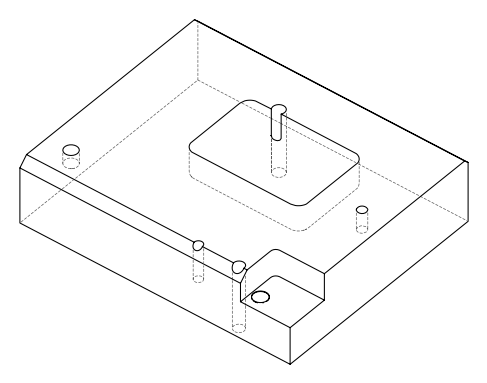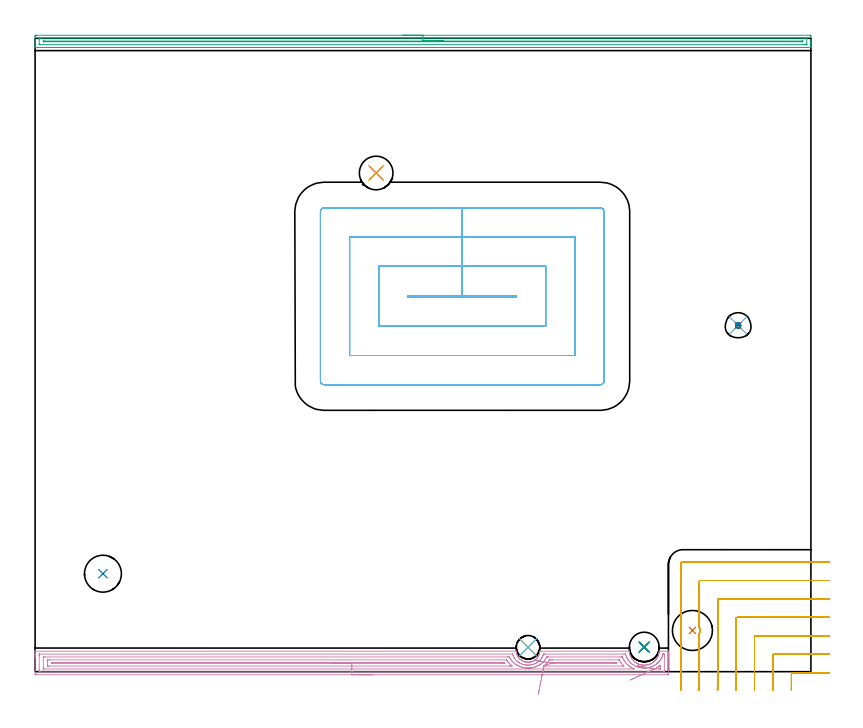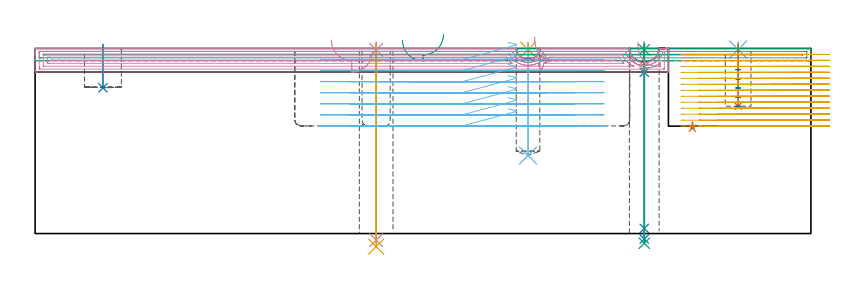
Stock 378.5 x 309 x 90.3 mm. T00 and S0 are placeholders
(PLAN: 18 operations, 12 tool changes, 58.1 min)
(1 INDEXABLE_INSERT_DRILL_BLIND_HOLE_FROM_SOLID | STEP1POCKET | NXT0302_010 | 0.02 min | 11533 mm3)
(2 INDEXABLE_INSERT_DRILL_BLIND_HOLE_FROM_SOLID_1 | STEP1POCKET_2 | NXT0302_007 | 0.09 min | 4825 mm3)
(3 SPOT_DRILL | STEP1HOLE | NXT0321_9005460120000 | 0.03 min | 3 mm3)
(4 SPOT_DRILL_1 | STEP1HOLE_1 | NXT0321_9005460120000 | 0.03 min | 2 mm3)
(5 SPOT_DRILL_2 | STEP1POCKET_1 | NXT0321_9005460120000 | 0.03 min | 1 mm3)
(6 SPOT_DRILL_3 | STEP1POCKET_3 | NXT0321_9005460120000 | 0.03 min | 3 mm3)
(7 DRILL_BLIND_HOLE_INTO_CENTER | STEP1HOLE | NXT0301_030 | 0.05 min | 217 mm3)
(8 GUN_DRILL_THROUGH_HOLE | STEP1HOLE | UGT0307_001 | 0.44 min | 1582 mm3)
(9 SPADE_DRILL_TO_ENLARGE_THROUGH_HOLE | STEP1HOLE | UGT0306_005 | 0.39 min | 13075 mm3)
(10 DRILL_THROUGH_HOLE_INTO_CENTER | STEP1HOLE_1 | NXT0301_065 | 0.38 min | 6235 mm3)
(11 DRILL_TO_ENLARGE_THROUGH_HOLE | STEP1HOLE_1 | UGT0301_288 | 0.4 min | 12805 mm3)
(12 DRILL_BLIND_HOLE_INTO_CENTER_1 | STEP1POCKET_1 | NXT0301_086 | 0.22 min | 5259 mm3)
(13 DRILL_BLIND_HOLE_INTO_CENTER_2 | STEP1POCKET_3 | NXT0301_086 | 0.12 min | 2771 mm3)
(14 MILL_ROUGH_BLIND_HOLE_CONTOUR | STEP1POCKET_3 | NXT0201_013 | Spiral | 0.34 min | 687 mm3)
(15 AREA_MILL | FG_CHAMFER_SURFACE | UGT0205_001 | 9.24 min | 6811 mm3)
(16 AREA_MILL_1 | FG_CHAMFER_SURFACE_1 | UGT0205_001 | 12.36 min | 20540 mm3)
(17 MILL_CORNER_NOTCH_RECTANGULAR | CORNER_NOTCH_RECTANGULAR | NXT0201_011 | Follow Part, ap 3, ae 75% | 16.87 min | 144598 mm3)
(18 MILL_RECTANGULAR_POCKET | POCKET_RECTANGULAR_STRAIGHT | NXT0201_007 | Follow Part, ap 6.25, ae 75% | 17.1 min | 678233 mm3)
(TOOL NXT0302_010 | Index. Insert Drill 19.5mm [880-D1950L25-05] | D19.5 PA176 FL98 Z2)
(TOOL NXT0302_007 | Index. Insert Drill 18mm [880-D1800L25-05] | D18 PA176 FL90 Z2)
(TOOL NXT0321_9005460120000 | NC Spot Drill, 142deg, 12mm, Carbide, Uncoated | D12 PA142 FL30 Z2)
(TOOL NXT0301_030 | Carbide Drill 5.9mm [860.1-0590-018A1-MM 2214] | D5.9 PA140 FL28 Z2)
(TOOL UGT0307_001 | Gun Drill 5 mm | D5 PA130 FL24 Z1)
(TOOL UGT0306_005 | Spade Drill 14.5mm | D14.5 PA132 FL10 Z2)
(TOOL NXT0301_065 | Carbide Drill 9.4mm [860.1-0940-075A1-MM 2214] | D9.4 PA140 FL98 Z2)
(TOOL UGT0301_288 | Twist Drill 16.4 mm | D16.4 PA118 FL125 Z2)
(TOOL NXT0301_086 | Carbide Drill 11.5mm [860.1-1150-035A1-MM 2214] | D11.5 PA140 FL55 Z2)
(TOOL NXT0201_013 | ENDMILL 10mm | D10 FL30 Z4)
(TOOL UGT0205_001 | Chamfer Mill 20 x 3 x 45 deg. | D20 FL50 Z2)
(TOOL NXT0201_011 | ENDMILL 12mm [2P460-1200-NA 1630] | D12 FL38 Z6)
(TOOL NXT0201_007 | ENDMILL 25mm [R216.25-25050GCK54P 1620] | D25 R3 FL54 Z5)
(OP 1 INDEXABLE_INSERT_DRILL_BLIND_HOLE_FROM_SOLID)
G17 G21 G94 G90
T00 M6
G54
G17 G0 G90 X320.7 Y20.1 S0 M3
G43 Z100.3 H1
G94 G81 G98 Z51.4 F250. R54.4
G80
M5
M2
(OP 2 INDEXABLE_INSERT_DRILL_BLIND_HOLE_FROM_SOLID_1)
G17 G21 G94 G90
T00 M6
G54
G17 G0 G90 X33.1 Y47.8 S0 M3
G43 Z100.3 H1
G94 G81 G98 Z71.1 F250. R92.3
G80
M5
M2
(OP 3 SPOT_DRILL)
G17 G21 G94 G90
T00 M6
G54
G17 G0 G90 X297.2 Y12. S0 M3
G43 Z100.3 H0
G94 G81 G98 Z89.667 F250. R93.3
G80
M5
M2
(OP 4 SPOT_DRILL_1)
G17 G21 G94 G90
T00 M6
G54
G17 G0 G90 X166.4 Y243.3 S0 M3
G43 Z100.3 H0
G94 G81 G98 Z89.594 F250. R93.3
G80
M5
M2
(OP 5 SPOT_DRILL_2)
G17 G21 G94 G90
T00 M6
G54
G17 G0 G90 X240.5 Y11.9 S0 M3
G43 Z100.3 H0
G94 G81 G98 Z89.801 F250. R93.3
G80
M5
M2
(OP 6 SPOT_DRILL_3)
G17 G21 G94 G90
T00 M6
G54
G17 G0 G90 X343. Y168.9 S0 M3
G43 Z100.3 H0
G94 G81 G98 Z89.762 F250. R93.3
G80
M5
M2
(OP 7 DRILL_BLIND_HOLE_INTO_CENTER)
G17 G21 G94 G90
T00 M6
G54
G17 G0 G90 X297.2 Y12. S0 M3
G43 Z100.3 H1
G94 G81 G98 Z81.45 F250. R92.3
G80
M5
M2
(OP 8 GUN_DRILL_THROUGH_HOLE)
G17 G21 G94 G90
T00 M6
G54
G17 G0 G90 X297.2 Y12. M8
G43 Z100.3 H0
Z90.077
S716 M3
G94 G1 Z78.694 F125. M26
G4 X.084
Z2.5 F250.
G4 X.084
Z-2.666 F125.
G4 X.084
M5
M9
G0 Z90.077
Z100.3
M2
(OP 9 SPADE_DRILL_TO_ENLARGE_THROUGH_HOLE)
G17 G21 G94 G90
T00 M6
G54
G17 G0 G90 X297.2 Y12. S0 M3
G43 Z100.3 H0
G94 G73 G98 Z-4.728 F250. Q13.575 R92.3
G80
M5
M2
(OP 10 DRILL_THROUGH_HOLE_INTO_CENTER)
G17 G21 G94 G90
T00 M6
G54
G17 G0 G90 X166.4 Y243.3 S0 M3
G43 Z100.3 H1
G94 G73 G98 Z-3.211 F250. Q9.351 R92.3
G80
M5
M2
(OP 11 DRILL_TO_ENLARGE_THROUGH_HOLE)
G17 G21 G94 G90
T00 M6
G54
G17 G0 G90 X166.4 Y243.3 S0 M3
G43 Z100.3 H0
G94 G73 G98 Z-6.427 F250. Q16.121 R92.3
G80
M5
M2
(OP 12 DRILL_BLIND_HOLE_INTO_CENTER_1)
G17 G21 G94 G90
T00 M6
G54
G17 G0 G90 X240.5 Y11.9 S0 M3
G43 Z100.3 H1
G94 G81 G98 Z38.1 F250. R92.3
G80
M5
M2
(OP 13 DRILL_BLIND_HOLE_INTO_CENTER_2)
G17 G21 G94 G90
T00 M6
G54
G17 G0 G90 X343. Y168.9 S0 M3
G43 Z100.3 H1
G94 G81 G98 Z62.1 F250. R92.3
G80
M5
M2
(OP 14 MILL_ROUGH_BLIND_HOLE_CONTOUR)
G17 G21 G94 G90
T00 M6
G54
G17 G0 G90 X343. Y168.9 S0 M3
G43 Z100.3 H0
Z88.843
G94 G3 X343.625 Y169.525 R0.625 F250.
X343. Y170.15 R0.625
X341.75 Y168.9 R1.25
X343. Y170.15 R-1.25
X342.375 Y169.525 R0.625
X343. Y168.9 R0.625
G0 Z84.386
G3 X343.625 Y169.525 R0.625
X343. Y170.15 R0.625
X341.75 Y168.9 R1.25
X343. Y170.15 R-1.25
X342.375 Y169.525 R0.625
X343. Y168.9 R0.625
G0 Z79.929
G3 X343.625 Y169.525 R0.625
X343. Y170.15 R0.625
X341.75 Y168.9 R1.25
X343. Y170.15 R-1.25
X342.375 Y169.525 R0.625
X343. Y168.9 R0.625
G0 Z75.471
G3 X343.625 Y169.525 R0.625
X343. Y170.15 R0.625
X341.75 Y168.9 R1.25
X343. Y170.15 R-1.25
X342.375 Y169.525 R0.625
X343. Y168.9 R0.625
G0 Z71.014
G3 X343.625 Y169.525 R0.625
X343. Y170.15 R0.625
X341.75 Y168.9 R1.25
X343. Y170.15 R-1.25
X342.375 Y169.525 R0.625
X343. Y168.9 R0.625
G0 Z66.557
G3 X343.625 Y169.525 R0.625
X343. Y170.15 R0.625
X341.75 Y168.9 R1.25
X343. Y170.15 R-1.25
X342.375 Y169.525 R0.625
X343. Y168.9 R0.625
G0 Z62.1
G3 X343.625 Y169.525 R0.625
X343. Y170.15 R0.625
X341.75 Y168.9 R1.25
X343. Y170.15 R-1.25
X342.375 Y169.525 R0.625
X343. Y168.9 R0.625
G0 Z100.3
M5
M2
(OP 15 AREA_MILL)
G17 G21 G94 G90
T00 M6
G54
G17 G0 G90 X179.25 Y310.5 S1061 M3
G43 Z100.3 H0
Z94.3
G94 G1 X179.288 Z93.428 F250.
X179.402 Z92.564
X179.591 Z91.712
X179.853 Z90.88
X180.187 Z90.074
X180.59 Z89.3
X181.059 Z88.564
X181.59 Z87.872
X182.179 Z87.229
X182.822 Z86.64
X183.514 Z86.108
X184.25 Z85.64
X185.024 Z85.237
X185.83 Z84.903
X186.662 Z84.641
X187.514 Z84.452
X188.378 Z84.338
X189.25 Z84.3
X377.874
X378.251 Y310.497 Z84.301
X378.49 Y310.492 Z84.304
X378.5 Y310.127 Z84.669
Y307.5 Z87.294
Y306.976 Z87.821
Y306.624 Z88.172
Y306.1 Z88.696
Y305.748 Z89.046
Y305.045 Z89.754
Y304.799 Z90.001
X378.498 Y304.648 Z90.144
X378.49 Y304.503 Z90.288
X378.32 Y304.5 Z90.3
X0.179
X0.01 Y304.503 Z90.288
X0.002 Y304.648 Z90.144
X0. Y304.799 Z90.
Y305.045 Z89.755
Y305.748 Z89.046
Y306.976 Z87.821
Y307.5 Z87.294
Y308.114 Z86.682
Y309.865 Z84.931
X0.003 Y310.127 Z84.669
X0.01 Y310.492 Z84.304
X0.249 Y310.497 Z84.301
X0.626 Y310.5 Z84.3
X189.25
Y309.086 Z85.714
X376.086 Y309.085 Z85.715
X376.256 Y309.084 Z85.716
X376.442 Y309.081 Z85.719
X376.482 Y309.079 Z85.721
X376.49 Y309.057 Z85.743
X376.493 Y309.024 Z85.776
X376.499 Y308.847 Z85.953
Y306.219 Z88.581
X376.496 Y306.083 Z88.717
X376.49 Y305.975 Z88.825
X376.484 Y305.921 Z88.879
X376.447 Y305.92 Z88.88
X376.086 Y305.916 Z88.884
X375.916 Y305.915 Z88.885
X375.192 Y305.914 Z88.886
X2.414 Y305.915 Z88.885
X2.244 Y305.916 Z88.884
X2.058 Y305.92 Z88.88
X2.018 Y305.921 Z88.879
X2.01 Y305.943 Z88.857
X2.007 Y305.976 Z88.824
X2.001 Y306.153 Z88.647
Y308.781 Z86.019
X2.004 Y308.917 Z85.883
X2.01 Y309.025 Z85.775
X2.016 Y309.079 Z85.721
X2.053 Y309.08 Z85.72
X2.414 Y309.084 Z85.716
X2.584 Y309.085 Z85.715
X3.308 Y309.086 Z85.714
X189.25
Y307.672 Z87.128
X374.123 Y307.671 Z87.129
X374.298 Y307.67 Z87.13
X374.472 Y307.667 Z87.133
X374.488 Y307.665 Z87.135
X374.492 Y307.653 Z87.147
X374.497 Y307.619 Z87.181
X374.499 Y307.566 Z87.234
X374.5 Y307.5 Z87.3
X374.497 Y307.401 Z87.399
X374.493 Y307.352 Z87.448
X374.488 Y307.335 Z87.465
X374.469 Y307.333 Z87.467
X374.298 Y307.33 Z87.47
X373.579 Y307.329 Z87.471
X4.377
X4.202 Y307.33 Z87.47
X4.028 Y307.333 Z87.467
X4.012 Y307.335 Z87.465
X4.008 Y307.347 Z87.453
X4.003 Y307.381 Z87.419
X4.001 Y307.434 Z87.366
X4. Y307.5 Z87.3
X4.003 Y307.599 Z87.201
X4.007 Y307.648 Z87.152
X4.012 Y307.665 Z87.135
X4.031 Y307.667 Z87.133
X4.202 Y307.67 Z87.13
X4.921 Y307.672 Z87.128
X189.25
X190.122 Z87.167
X190.987 Z87.28
X191.838 Z87.469
X192.67 Z87.732
X193.476 Z88.065
X194.25 Z88.468
X194.986 Z88.937
X195.678 Z89.468
X196.321 Z90.057
X196.91 Z90.701
X197.442 Z91.393
X197.91 Z92.128
X198.313 Z92.902
X198.647 Z93.708
X198.909 Z94.54
X199.098 Z95.392
X199.212 Z96.257
X199.25 Z97.128
G0 Z100.3
M5
M2
(OP 16 AREA_MILL_1)
G17 G21 G94 G90
T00 M6
G54
G17 G0 G90 X164.5 Y-1.5 S1061 M3
G43 Z100.3 H0
Z88.8
G94 G1 X164.462 Z87.928 F250.
X164.348 Z87.064
X164.159 Z86.212
X163.897 Z85.38
X163.563 Z84.574
X163.16 Z83.8
X162.691 Z83.064
X162.16 Z82.372
X161.571 Z81.729
X160.928 Z81.14
X160.236 Z80.608
X159.5 Z80.14
X158.726 Z79.737
X157.92 Z79.403
X157.088 Z79.141
X156.236 Z78.952
X155.372 Z78.838
X154.5 Z78.8
X0.601
X0.143 Y-1.495 Z78.803
X0.009 Y-1.492 Z78.806
X0. Y-1.042 Z79.256
Y6.896 Z87.19
Y7.471 Z87.767
Y7.778 Z88.074
Y8.353 Z88.649
Y8.66 Z88.955
Y9.681 Z89.98
X0.007 Y9.994 Z90.285
X0.008 Y9.997 Z90.288
X0.155 Y10. Z90.3
X234.349
X234.708 Y9.994 Z90.292
X234.715 Y9.986 Z90.284
X234.723 Y9.912 Z90.211
X234.78 Y9.542 Z89.841
X234.824 Y9.258 Z89.557
X234.885 Y8.968 Z89.268
X234.962 Y8.681 Z88.981
X234.99 Y8.605 Z88.904
X235.071 Y8.382 Z88.68
X235.261 Y7.939 Z88.237
X235.344 Y7.778 Z88.073
X235.405 Y7.656 Z87.955
X235.482 Y7.504 Z87.803
X235.538 Y7.413 Z87.712
X235.585 Y7.337 Z87.634
X235.623 Y7.274 Z87.573
X235.661 Y7.212 Z87.511
X235.836 Y6.958 Z87.257
X235.856 Y6.929 Z87.227
X236.104 Y6.627 Z86.926
X236.133 Y6.596 Z86.895
X236.268 Y6.455 Z86.75
X236.417 Y6.296 Z86.593
X236.665 Y6.06 Z86.36
X236.75 Y5.98 Z86.28
X236.812 Y5.931 Z86.23
X237.039 Y5.751 Z86.049
X237.084 Y5.72 Z86.018
X237.336 Y5.547 Z85.845
X237.644 Y5.36 Z85.658
X237.917 Y5.224 Z85.521
X238.087 Y5.14 Z85.437
X238.538 Y4.949 Z85.245
X238.644 Y4.911 Z85.208
X238.749 Y4.874 Z85.172
X239.089 Y4.782 Z85.08
X239.256 Y4.747 Z85.044
X239.432 Y4.708 Z85.005
X239.702 Y4.671 Z84.964
X239.856 Y4.649 Z84.942
X239.879 Y4.645 Z84.939
X240.148 Y4.626 Z84.922
X240.327 Y4.615 Z84.908
X240.413 Y4.617 Z84.907
X240.527 Y4.618 Z84.906
X240.781 Z84.914
X240.939 Y4.633 Z84.925
X241.19 Y4.651 Z84.951
X241.221 Y4.654 Z84.954
X241.486 Y4.701 Z84.997
X241.54 Y4.709 Z85.007
X241.669 Y4.731 Z85.028
X241.932 Y4.794 Z85.087
X242.025 Y4.814 Z85.112
X242.115 Y4.834 Z85.133
X242.251 Y4.874 Z85.172
X242.378 Y4.923 Z85.218
X242.633 Y5.017 Z85.315
X243.009 Y5.181 Z85.479
X243.066 Y5.212 Z85.51
X243.27 Y5.324 Z85.62
X243.462 Y5.427 Z85.726
X243.903 Y5.706 Z86.005
X243.922 Y5.72 Z86.019
X243.965 Y5.75 Z86.05
X244.163 Y5.91 Z86.207
X244.185 Y5.929 Z86.225
X244.281 Y6.014 Z86.311
X244.395 Y6.115 Z86.412
X244.797 Y6.51 Z86.808
X244.876 Y6.602 Z86.899
X244.899 Y6.628 Z86.926
X245.225 Y7.058 Z87.357
X245.237 Y7.076 Z87.375
X245.407 Y7.337 Z87.634
X245.501 Y7.48 Z87.779
X245.517 Y7.504 Z87.803
X245.619 Y7.687 Z87.987
X245.691 Y7.815 Z88.115
X245.926 Y8.381 Z88.68
X246.017 Y8.66 Z88.958
X246.069 Y8.818 Z89.116
X246.176 Y9.258 Z89.557
X246.252 Y9.7 Z90.
X246.27 Y9.853 Z90.153
X246.288 Y9.999 Z90.296
X246.317 Y10. Z90.3
X289.663
X289.807 Y9.993 Z90.292
X289.841 Y9.986 Z90.286
X289.87 Y9.973 Z90.273
X289.886 Y9.81 Z90.11
X289.894 Y9.732 Z90.031
X289.965 Y9.258 Z89.557
X289.994 Y9.117 Z89.417
X290.054 Y8.818 Z89.117
X290.109 Y8.61 Z88.91
X290.17 Y8.381 Z88.68
X290.274 Y8.059 Z88.355
X290.378 Y7.778 Z88.072
X290.392 Y7.74 Z88.034
X290.448 Y7.61 Z87.908
X290.495 Y7.504 Z87.803
X290.715 Y7.062 Z87.361
X290.96 Y6.627 Z86.926
X291.118 Y6.382 Z86.681
X291.286 Y6.142 Z86.441
X291.447 Y5.941 Z86.24
X291.601 Y5.75 Z86.049
X291.882 Y5.437 Z85.736
X292.042 Y5.276 Z85.574
X292.18 Y5.137 Z85.434
X292.34 Y4.996 Z85.292
X292.477 Y4.874 Z85.172
X292.77 Y4.642 Z84.941
X292.906 Y4.544 Z84.842
X293.074 Y4.422 Z84.721
X293.423 Y4.203 Z84.5
X293.78 Y3.997 Z84.295
X293.968 Y3.904 Z84.203
X294.076 Y3.857 Z84.155
X294.124 Y3.837 Z84.133
X294.365 Y3.729 Z84.029
X294.412 Y3.709 Z84.008
X294.538 Y3.662 Z83.961
X294.862 Y3.54 Z83.84
X294.876 Y3.536 Z83.835
X295.016 Y3.496 Z83.792
X295.308 Y3.408 Z83.707
X295.756 Y3.302 Z83.601
X295.908 Y3.278 Z83.574
X296.202 Y3.226 Z83.525
X296.62 Y3.181 Z83.479
X296.65 Y3.178 Z83.475
X296.8 Y3.171 Z83.462
X297.041 Y3.154 Z83.452
X297.376 Y3.156 Z83.45
X297.544 Y3.164 Z83.459
X297.693 Y3.179 Z83.47
X297.981 Y3.201 Z83.5
X297.992 Y3.202 Z83.501
X298.438 Y3.264 Z83.562
X298.887 Y3.355 Z83.653
X298.934 Y3.368 Z83.665
X299.031 Y3.395 Z83.69
X299.147 Y3.426 Z83.723
X299.332 Y3.476 Z83.772
X299.477 Y3.526 Z83.821
X299.575 Y3.56 Z83.855
X299.782 Y3.63 Z83.927
X299.861 Y3.662 Z83.96
X299.923 Y3.688 Z83.984
X300.021 Y3.727 Z84.025
X300.226 Y3.811 Z84.108
X300.369 Y3.88 Z84.176
X300.615 Y3.997 Z84.295
X301.12 Y4.292 Z84.592
X301.306 Y4.419 Z84.719
X301.486 Y4.544 Z84.84
X301.529 Y4.573 Z84.87
X301.925 Y4.873 Z85.173
X302.014 Y4.95 Z85.25
X302.419 Y5.341 Z85.64
X302.636 Y5.573 Z85.868
X302.748 Y5.692 Z85.99
X302.804 Y5.751 Z86.049
X302.908 Y5.874 Z86.173
X303.046 Y6.059 Z86.358
X303.117 Y6.154 Z86.454
X303.184 Y6.245 Z86.544
X303.322 Y6.455 Z86.754
X303.435 Y6.628 Z86.926
X303.802 Y7.276 Z87.574
X303.83 Y7.337 Z87.633
X303.906 Y7.505 Z87.803
X304.081 Y7.94 Z88.238
X304.201 Y8.299 Z88.598
X304.229 Y8.381 Z88.68
X304.303 Y8.66 Z88.957
X304.346 Y8.818 Z89.117
X304.436 Y9.258 Z89.557
X304.479 Y9.542 Z89.839
X304.496 Y9.655 Z89.953
X304.532 Y9.983 Z90.278
X304.535 Y9.989 Z90.284
X304.54 Y9.995 Z90.291
X304.83 Y10. Z90.3
X308.845
X308.992 Y9.997 Z90.288
X308.993 Y9.994 Z90.285
X309. Y9.681 Z89.98
Y9.274 Z89.573
Y8.66 Z88.955
Y7.471 Z87.767
Y6.896 Z87.19
Y-1.042 Z79.256
X308.997 Y-1.332 Z78.965
X308.99 Y-1.492 Z78.806
X308.828 Y-1.499 Z78.799
X308.399 Y-1.5 Z78.8
X154.5
Y-0.086 Z80.214
X2.386 Y-0.085 Z80.215
X2.31 Z80.216
X2.019 Y-0.079 Z80.221
X2.01 Y0.015 Z80.315
X2.003 Y0.219 Z80.519
X2.001 Y0.722 Z81.022
X2. Y1.104 Z81.404
Y7.778 Z88.078
X2.002 Y8.157 Z88.457
X2.01 Y8.54 Z88.84
X2.012 Y8.58 Z88.88
X2.029 Y8.581 Z88.881
X2.079 Y8.584 Z88.884
X2.181 Y8.585 Z88.885
X2.386 Y8.586 Z88.886
X232.807 Y8.585 Z88.885
X232.891 Y8.583 Z88.883
X232.931 Y8.58 Z88.88
X232.944 Y8.577 Z88.877
X232.954 Y8.554 Z88.854
X232.999 Y8.426 Z88.726
X233.102 Y8.129 Z88.429
X233.25 Y7.778 Z88.078
X233.457 Y7.318 Z87.618
X233.686 Y6.896 Z87.196
X234.081 Y6.279 Z86.579
X234.296 Y6.014 Z86.314
X234.349 Y5.952 Z86.252
X234.751 Y5.525 Z85.825
X235.159 Y5.132 Z85.432
X235.241 Y5.059 Z85.359
X235.629 Y4.748 Z85.048
X236.133 Y4.416 Z84.716
X236.197 Y4.377 Z84.677
X236.418 Y4.25 Z84.55
X237.025 Y3.948 Z84.248
X237.562 Y3.719 Z84.019
X237.917 Y3.591 Z83.891
X237.985 Y3.569 Z83.869
X238.042 Y3.553 Z83.853
X238.785 Y3.368 Z83.668
X238.81 Y3.363 Z83.663
X238.816 Y3.362 Z83.662
X239.301 Y3.289 Z83.589
X239.702 Y3.241 Z83.541
X239.843 Y3.229 Z83.529
X240.234 Y3.206 Z83.506
X240.594 Y3.205 Z83.505
X240.757 Y3.207 Z83.507
X241.486 Y3.259 Z83.559
X241.585 Y3.27 Z83.57
X242.204 Y3.368 Z83.668
X242.4 Y3.411 Z83.711
X242.821 Y3.518 Z83.818
X243.145 Y3.616 Z83.916
X243.27 Y3.662 Z83.962
X243.698 Y3.827 Z84.127
X244.163 Y4.033 Z84.333
X244.306 Y4.108 Z84.408
X244.569 Y4.25 Z84.55
X244.872 Y4.43 Z84.73
X245.055 Y4.545 Z84.845
X245.409 Y4.782 Z85.082
X245.842 Y5.132 Z85.432
X245.898 Y5.18 Z85.48
X245.947 Y5.224 Z85.524
X246.345 Y5.621 Z85.921
X246.475 Y5.753 Z86.053
X246.697 Y6.014 Z86.314
X246.76 Y6.092 Z86.392
X246.839 Y6.196 Z86.496
X247.126 Y6.612 Z86.912
X247.312 Y6.896 Z87.196
X247.465 Y7.159 Z87.459
X247.53 Y7.278 Z87.578
X247.731 Y7.71 Z88.01
X247.751 Y7.758 Z88.058
X247.759 Y7.778 Z88.078
X247.986 Y8.408 Z88.708
X248.04 Y8.553 Z88.853
X248.049 Y8.574 Z88.874
X248.064 Y8.579 Z88.879
X248.113 Y8.582 Z88.882
X248.215 Y8.584 Z88.884
X248.623 Y8.586 Z88.886
X248.698
X287.061
X287.879 Y8.584 Z88.884
X287.956 Y8.583 Z88.883
X288.066 Y8.579 Z88.879
X288.09 Y8.53 Z88.83
X288.097 Y8.513 Z88.813
X288.127 Y8.414 Z88.714
X288.323 Y7.778 Z88.078
X288.594 Y7.07 Z87.37
X288.679 Y6.896 Z87.196
X288.771 Y6.713 Z87.013
X289.168 Y6.014 Z86.314
X289.365 Y5.714 Z86.014
X289.663 Y5.306 Z85.606
X289.808 Y5.132 Z85.432
X290.156 Y4.733 Z85.033
X290.555 Y4.317 Z84.617
X290.628 Y4.25 Z84.55
X291.07 Y3.874 Z84.174
X291.447 Y3.579 Z83.879
X291.526 Y3.523 Z83.823
X291.754 Y3.368 Z83.668
X292.34 Y3.011 Z83.311
X292.605 Y2.861 Z83.161
X293.091 Y2.625 Z82.925
X293.272 Y2.545 Z82.845
X293.417 Y2.486 Z82.786
X294.124 Y2.233 Z82.533
X294.491 Y2.123 Z82.423
X295.016 Y1.993 Z82.293
X295.192 Y1.952 Z82.252
X295.784 Y1.85 Z82.15
X295.908 Y1.834 Z82.134
X296.639 Y1.764 Z82.064
X296.8 Y1.755 Z82.055
X297.179 Y1.745 Z82.045
X297.544 Y1.751 Z82.051
X297.693 Y1.758 Z82.058
X298.367 Y1.819 Z82.119
X298.585 Y1.849 Z82.149
X298.886 Y1.892 Z82.192
X299.137 Y1.941 Z82.241
X299.477 Y2.01 Z82.31
X299.858 Y2.11 Z82.41
X300.369 Y2.266 Z82.566
X300.535 Y2.323 Z82.623
X300.977 Y2.486 Z82.786
X301.213 Y2.582 Z82.882
X301.261 Y2.603 Z82.903
X301.78 Y2.855 Z83.155
X302.153 Y3.067 Z83.367
X302.343 Y3.181 Z83.481
X302.636 Y3.368 Z83.668
X302.877 Y3.534 Z83.834
X303.046 Y3.655 Z83.955
X303.384 Y3.916 Z84.216
X303.762 Y4.25 Z84.55
X303.853 Y4.334 Z84.634
X303.938 Y4.417 Z84.717
X304.285 Y4.784 Z85.084
X304.6 Y5.132 Z85.432
X304.702 Y5.258 Z85.558
X304.83 Y5.424 Z85.724
X305.07 Y5.776 Z86.076
X305.227 Y6.014 Z86.314
X305.408 Y6.324 Z86.624
X305.722 Y6.877 Z87.177
X305.728 Y6.89 Z87.19
X305.73 Y6.896 Z87.196
X305.982 Y7.521 Z87.821
X306.072 Y7.778 Z88.078
X306.204 Y8.184 Z88.484
X306.281 Y8.439 Z88.739
X306.322 Y8.567 Z88.867
X306.329 Y8.58 Z88.88
X306.335 Y8.582 Z88.882
X306.359 Y8.584 Z88.884
X306.41 Y8.585 Z88.885
X306.614
X306.69 Y8.584 Z88.884
X306.981 Y8.579 Z88.879
X306.99 Y8.485 Z88.785
X306.997 Y8.281 Z88.581
X306.999 Y7.778 Z88.078
X307. Y7.397 Z87.697
Y0.722 Z81.022
X306.998 Y0.343 Z80.643
X306.99 Y-0.04 Z80.26
X306.988 Y-0.08 Z80.22
X306.971 Y-0.081 Z80.219
X306.921 Y-0.084 Z80.216
X306.819 Y-0.085 Z80.215
X306.614 Y-0.086 Z80.214
X154.5
Y1.328 Z81.628
X4.449 Y1.329 Z81.629
X4.17 Y1.331 Z81.631
X4.078 Y1.332 Z81.632
X4.013 Y1.335 Z81.635
X4.008 Y1.436 Z81.736
X4.003 Y1.604 Z81.904
X4. Y1.772 Z82.072
X4.001 Y7.063 Z87.363
X4.005 Y7.12 Z87.42
X4.01 Y7.159 Z87.459
X4.033 Y7.165 Z87.465
X4.17 Y7.167 Z87.467
X4.784 Y7.171 Z87.471
X230.502
X230.78 Y7.17 Z87.47
X231.401 Y7.164 Z87.464
X231.411 Y7.159 Z87.459
X231.432 Y7.133 Z87.433
X231.549 Y6.896 Z87.196
X231.672 Y6.651 Z86.951
X231.91 Y6.243 Z86.543
X232.058 Y6.014 Z86.314
X232.26 Y5.707 Z86.007
X232.564 Y5.314 Z85.614
X232.725 Y5.132 Z85.432
X233.076 Y4.752 Z85.052
X233.457 Y4.379 Z84.679
X233.599 Y4.25 Z84.55
X234.012 Y3.914 Z84.214
X234.349 Y3.666 Z83.966
X234.799 Y3.368 Z83.668
X235.241 Y3.108 Z83.408
X235.783 Y2.832 Z83.132
X236.133 Y2.678 Z82.978
X236.586 Y2.486 Z82.786
X237.025 Y2.329 Z82.629
X237.258 Y2.256 Z82.556
X237.917 Y2.091 Z82.391
X238.429 Y1.98 Z82.28
X238.81 Y1.918 Z82.218
X239.467 Y1.836 Z82.136
X239.702 Y1.819 Z82.119
X240.054 Y1.797 Z82.097
X240.406 Y1.79 Z82.09
X240.594 Y1.791 Z82.091
X240.944 Y1.799 Z82.099
X241.269 Y1.819 Z82.119
X241.486 Y1.835 Z82.135
X241.803 Y1.863 Z82.163
X242.079 Y1.9 Z82.2
X242.378 Y1.95 Z82.25
X242.837 Y2.032 Z82.332
X243.27 Y2.133 Z82.433
X243.557 Y2.203 Z82.503
X244.163 Y2.394 Z82.694
X244.232 Y2.418 Z82.718
X244.412 Y2.486 Z82.786
X244.864 Y2.675 Z82.975
X245.055 Y2.759 Z83.059
X245.469 Y2.959 Z83.259
X245.947 Y3.219 Z83.519
X246.042 Y3.274 Z83.574
X246.198 Y3.368 Z83.668
X246.583 Y3.621 Z83.921
X246.839 Y3.793 Z84.093
X247.094 Y3.998 Z84.298
X247.397 Y4.25 Z84.55
X247.573 Y4.407 Z84.707
X247.731 Y4.556 Z84.856
X248.02 Y4.847 Z85.147
X248.279 Y5.132 Z85.432
X248.434 Y5.319 Z85.619
X248.623 Y5.56 Z85.86
X248.812 Y5.827 Z86.127
X248.939 Y6.014 Z86.314
X249.164 Y6.362 Z86.662
X249.463 Y6.896 Z87.196
X249.481 Y6.93 Z87.23
X249.516 Y7.004 Z87.304
X249.6 Y7.165 Z87.465
X249.669 Y7.167 Z87.467
X249.822 Y7.169 Z87.469
X250.129 Y7.171 Z87.471
X250.408
X285.816
X286.094 Y7.17 Z87.47
X286.369 Y7.167 Z87.467
X286.459 Y7.165 Z87.465
X286.495 Y7.096 Z87.396
X286.584 Y6.896 Z87.196
X286.709 Y6.614 Z86.914
X286.987 Y6.053 Z86.353
X287.008 Y6.014 Z86.314
X287.034 Y5.967 Z86.267
X287.374 Y5.389 Z85.689
X287.542 Y5.132 Z85.432
X287.879 Y4.668 Z84.968
X288.066 Y4.436 Z84.736
X288.224 Y4.25 Z84.55
X288.482 Y3.96 Z84.26
X288.771 Y3.659 Z83.959
X289.069 Y3.368 Z83.668
X289.663 Y2.867 Z83.167
X290.171 Y2.486 Z82.786
X290.555 Y2.232 Z82.532
X291.227 Y1.822 Z82.122
X291.447 Y1.706 Z82.006
X291.651 Y1.604 Z81.904
X292.216 Y1.337 Z81.637
X292.223 Y1.332 Z81.632
X292.191 Y1.33 Z81.63
X292.005 Y1.329 Z81.629
X291.726 Y1.328 Z81.628
X154.5
Y2.743 Z83.043
X6.847
X6.585 Y2.745 Z83.045
X6.114 Y2.75 Z83.05
X6.01 Y2.757 Z83.057
X6. Y3.368 Z83.668
X6.001 Y5.132 Z85.432
X6.008 Y5.55 Z85.85
X6.013 Y5.75 Z86.05
X6.218 Y5.753 Z86.053
X6.847 Y5.756 Z86.056
X7.106 Y5.757 Z86.057
X229.888
X229.978 Y5.756 Z86.056
X230.004 Y5.754 Z86.054
X230.012 Y5.751 Z86.051
X230.025 Y5.737 Z86.037
X230.071 Y5.671 Z85.971
X230.217 Y5.454 Z85.754
X230.433 Y5.132 Z85.432
X230.78 Y4.677 Z84.977
X231.151 Y4.25 Z84.55
X231.402 Y3.979 Z84.279
X231.672 Y3.71 Z84.01
X232.035 Y3.368 Z83.668
X232.564 Y2.928 Z83.228
X232.779 Y2.75 Z83.05
X232.564 Y2.747 Z83.047
X232.303 Y2.744 Z83.044
X231.672 Y2.743 Z83.043
X231.413
X154.5
Y4.157 Z84.457
X8.631
X8.537 Y4.158 Z84.458
X8.348 Y4.161 Z84.461
X8.01 Y4.168 Z84.468
X8.006 Y4.25 Z84.55
X8.007 Y4.327 Z84.627
X8.008 Y4.332 Z84.632
X8.03 Y4.336 Z84.636
X8.129 Y4.34 Z84.64
X8.255 Y4.342 Z84.642
X11.966 Y4.343 Z84.643
X228.198 Y4.342 Z84.642
X228.386 Y4.34 Z84.64
X228.747 Y4.335 Z84.635
X228.819 Y4.25 Z84.55
X228.857 Y4.203 Z84.503
X228.876 Y4.178 Z84.478
X228.883 Y4.165 Z84.465
X228.882 Y4.164 Z84.464
X228.857 Y4.162 Z84.462
X228.481 Y4.158 Z84.458
X228.292 Y4.157 Z84.457
X154.5
X153.628 Z84.495
X152.763 Z84.609
X151.912 Z84.798
X151.08 Z85.06
X150.274 Z85.394
X149.5 Z85.797
X148.764 Z86.265
X148.072 Z86.796
X147.429 Z87.386
X146.84 Z88.029
X146.308 Z88.721
X145.84 Z89.457
X145.437 Z90.231
X145.103 Z91.037
X144.841 Z91.869
X144.652 Z92.72
X144.538 Z93.585
X144.5 Z94.457
G0 Z100.3
X245.494 Y-11.13
Z83.181
G1 X245.616 Y-10.504 Z82.585
X245.748 Y-9.83 Z82.048
X245.889 Y-9.112 Z81.572
X246.037 Y-8.357 Z81.162
X246.191 Y-7.569 Z80.821
X246.351 Y-6.755 Z80.551
X246.514 Y-5.921 Z80.354
X246.68 Y-5.073 Z80.232
X246.847 Y-4.218 Z80.186
X247.015 Y-3.363 Z80.215
X247.181 Y-2.513 Z80.321
X247.345 Y-1.675 Z80.502
X247.506 Y-0.856 Z80.756
X247.661 Y-0.062 Z81.083
X247.811 Y0.701 Z81.478
X247.953 Y1.427 Z81.94
X248.087 Y2.111 Z82.465
X248.211 Y2.748 Z83.048
X248.212 Y2.75 Z83.05
X248.229 Y2.765 Z83.065
X248.266 Y2.794 Z83.094
X248.623 Y3.079 Z83.379
X248.781 Y3.212 Z83.512
X248.961 Y3.368 Z83.668
X249.248 Y3.633 Z83.933
X249.516 Y3.889 Z84.189
X249.694 Y4.074 Z84.374
X249.855 Y4.25 Z84.55
X250.108 Y4.542 Z84.842
X250.408 Y4.92 Z85.22
X250.497 Y5.043 Z85.343
X250.56 Y5.132 Z85.432
X250.861 Y5.566 Z85.866
X250.99 Y5.75 Z86.05
X251.3 Y5.754 Z86.054
X251.561 Y5.756 Z86.056
X252.192 Y5.757 Z86.057
X252.452
X284.57
X284.886 Y5.755 Z86.055
X284.964 Y5.753 Z86.053
X284.997 Y5.751 Z86.051
X285.562 Y4.776 Z85.076
X285.935 Y4.25 Z84.55
X286.094 Y4.033 Z84.333
X286.648 Y3.368 Z83.668
X286.987 Y2.995 Z83.295
X287.191 Y2.776 Z83.076
X287.212 Y2.751 Z83.051
X287.211 Y2.749 Z83.049
X287.203 Y2.747 Z83.047
X287.131 Y2.744 Z83.044
X286.987 Y2.743 Z83.043
X286.727
X248.364
X248.257 Y2.744 Z83.044
X248.215 Y2.746 Z83.046
X248.211 Y2.748 Z83.048
X252.125 Y4.175 Z84.475
X252.174 Y4.25 Z84.55
X252.181 Y4.261 Z84.561
X252.192 Y4.275 Z84.575
X252.248 Y4.336 Z84.636
X252.292 Y4.338 Z84.638
X252.392 Y4.341 Z84.641
X252.591 Y4.342 Z84.642
X252.99 Y4.343 Z84.643
X282.526
X283.325 Y4.342 Z84.642
X283.418 Y4.34 Z84.64
X283.511 Y4.336 Z84.636
X283.65 Y4.322 Z84.622
X283.695 Y4.25 Z84.55
X283.741 Y4.173 Z84.473
X283.606 Y4.164 Z84.464
X283.51 Y4.159 Z84.459
X283.418 Y4.158 Z84.458
X253.084 Y4.157 Z84.457
X252.282 Y4.161 Z84.461
X252.192 Y4.164 Z84.464
X252.125 Y4.175 Z84.475
X251.28 Y4.309 Z84.647
X250.454 Y4.44 Z84.894
X249.652 Y4.568 Z85.212
X248.88 Y4.69 Z85.601
X248.145 Y4.807 Z86.055
X247.452 Y4.917 Z86.573
X246.806 Y5.02 Z87.15
X246.212 Y5.114 Z87.782
X245.674 Y5.2 Z88.464
X245.198 Y5.275 Z89.191
X244.786 Y5.341 Z89.957
X244.441 Y5.396 Z90.757
X244.166 Y5.439 Z91.584
X243.964 Y5.471 Z92.432
X243.836 Y5.492 Z93.294
X243.782 Y5.5 Z94.165
X243.803 Y5.497 Z95.037
X243.899 Y5.482 Z95.904
G0 Z100.3
X290.268 Y-4.142
Z86.997
G1 X290.606 Y-3.987 Z86.207
X291.004 Y-3.804 Z85.453
X291.461 Y-3.593 Z84.741
X291.973 Y-3.358 Z84.074
X292.535 Y-3.099 Z83.459
X293.144 Y-2.819 Z82.901
X293.794 Y-2.519 Z82.403
X294.482 Y-2.203 Z81.969
X295.201 Y-1.871 Z81.603
X295.947 Y-1.528 Z81.308
X296.713 Y-1.175 Z81.085
X297.494 Y-0.816 Z80.936
X298.283 Y-0.452 Z80.863
X299.076 Y-0.087 Z80.866
X299.865 Y0.276 Z80.945
X300.645 Y0.635 Z81.1
X301.41 Y0.987 Z81.328
X302.153 Y1.33 Z81.63
X302.343 Y1.417 Z81.717
X302.747 Y1.604 Z81.904
X302.945 Y1.703 Z82.003
X303.046 Y1.757 Z82.057
X303.509 Y2.028 Z82.328
X303.938 Y2.292 Z82.592
X304.056 Y2.369 Z82.669
X304.225 Y2.486 Z82.786
X304.573 Y2.74 Z83.04
X304.83 Y2.93 Z83.23
X304.901 Y2.985 Z83.285
X304.96 Y3.029 Z83.329
X304.985 Y3.048 Z83.348
X304.99 Y2.99 Z83.29
X304.997 Y2.654 Z82.954
X304.999 Y2.486 Z82.786
Y1.437 Z81.737
X304.995 Y1.38 Z81.68
X304.99 Y1.341 Z81.641
X304.967 Y1.335 Z81.635
X304.83 Y1.333 Z81.633
X304.216 Y1.329 Z81.629
X302.153
X301.317 Y1.484 Z81.823
X300.5 Y1.635 Z82.09
X299.71 Y1.782 Z82.428
X298.951 Y1.922 Z82.835
X298.23 Y2.056 Z83.308
X297.552 Y2.181 Z83.843
X296.923 Y2.297 Z84.436
X296.347 Y2.404 Z85.082
X295.829 Y2.5 Z85.777
X295.372 Y2.585 Z86.515
X294.98 Y2.657 Z87.291
X294.656 Y2.717 Z88.099
X294.402 Y2.764 Z88.933
X294.221 Y2.798 Z89.785
X294.114 Y2.817 Z90.651
X294.081 Y2.823 Z91.523
X294.124 Y2.816 Z92.394
X294.24 Y2.794 Z93.258
G0 Z100.3
M5
M2
(OP 17 MILL_CORNER_NOTCH_RECTANGULAR)
G17 G21 G94 G90
T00 M6
G54
G17 G0 G90 X387.479 Y-0.5 S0 M3
G43 Z100.301 H1
Z87.386
G94 G1 X384.479 F250.
X369.595 F500.
G3 X369. Y-1.095 R0.6
G1 Y-4.547
G2 X368.98 Y-6. R54.
G1 X368.9 Y-8.999 F250.
G0 Z100.301
X387.5 Y8.5
Z87.386
G1 X384.5
X360.596 F500.
G3 X360. Y7.904 R0.6
G1 Y-4.547
G2 X359.977 Y-6. R45.
G1 X359.88 Y-8.998 F250.
G0 Z100.301
X387.5 Y17.5
Z87.386
G1 X384.5
X351.596 F500.
G3 X351. Y16.904 R0.6
G1 Y-4.547
G2 X350.971 Y-6. R36.
G1 X350.85 Y-8.998 F250.
G0 Z100.301
X387.5 Y26.5
Z87.386
G1 X384.5
X342.596 F500.
G3 X342. Y25.904 R0.6
G1 Y-4.547
G2 X341.961 Y-6. R27.
G1 X341.8 Y-8.996 F250.
G0 Z100.301
X387.5 Y35.5
Z87.386
G1 X384.5
X333.596 F500.
G3 X333. Y34.904 R0.6
G1 Y-4.547
G2 X332.941 Y-6. R18.
G1 X332.699 Y-8.99 F250.
G0 Z100.301
X387.5 Y44.5
Z87.386
G1 X384.5
X324.596 F500.
G3 X324. Y43.904 R0.6
G1 Y21.87
G2 X324.414 Y19.617 R3.747
X324. Y18.338 R3.762
G1 Y-4.547
G2 X323.882 Y-6. R9.
G1 X323.398 Y-8.961 F250.
G0 Z100.301
X387.5 Y53.5
Z87.386
G1 X384.5
X316.1 F500.
G3 X315. Y52.4 R1.1
G1 Y-4.547
Y-7.547 F250.
G0 Z100.301
X387.479 Y-0.5
Z84.47
G1 X384.479
X369.595 F500.
G3 X369. Y-1.095 R0.6
G1 Y-5.914
Y-6.
X368.995 Y-9. F250.
G0 Z100.301
X387.5 Y8.5
Z84.47
G1 X384.5
X360.596 F500.
G3 X360. Y7.904 R0.6
G1 Y-5.914
Y-6.
X359.994 Y-9. F250.
G0 Z100.301
X387.5 Y17.5
Z84.47
G1 X384.5
X351.596 F500.
G3 X351. Y16.904 R0.6
G1 Y-5.914
Y-6.
X350.993 Y-9. F250.
G0 Z100.301
X387.5 Y26.5
Z84.47
G1 X384.5
X342.596 F500.
G3 X342. Y25.904 R0.6
G1 Y-5.914
Y-6.
X341.99 Y-9. F250.
G0 Z100.301
X387.5 Y35.5
Z84.47
G1 X384.5
X333.596 F500.
G3 X333. Y34.904 R0.6
G1 Y-5.914
Y-6.
X332.985 Y-9. F250.
G0 Z100.301
X387.5 Y44.5
Z84.47
G1 X384.5
X324.597 F500.
G3 X324. Y43.903 R0.6
G1 Y21.87
G2 X324.239 Y21.325 R3.747
X324.414 Y19.617 R3.747
X324. Y18.338 R3.762
G1 Y-5.914
Y-6.
X323.971 Y-9. F250.
G0 Z100.301
X387.5 Y53.5
Z84.47
G1 X384.5
X316.1 F500.
G3 X315. Y52.4 R1.1
G1 Y-5.914
Y-8.914 F250.
G0 Z100.301
X387.479 Y-0.5
Z81.555
G1 X384.479
X369.595 F500.
G3 X369. Y-1.095 R0.6
G1 Y-6.
Y-9. F250.
G0 Z100.301
X387.5 Y8.5
Z81.555
G1 X384.5
X360.596 F500.
G3 X360. Y7.904 R0.6
G1 Y-6.
Y-9. F250.
G0 Z100.301
X387.5 Y17.5
Z81.555
G1 X384.5
X351.596 F500.
G3 X351. Y16.904 R0.6
G1 Y-6.
Y-9. F250.
G0 Z100.301
X387.5 Y26.5
Z81.555
G1 X384.5
X342.596 F500.
G3 X342. Y25.904 R0.6
G1 Y-6.
Y-9. F250.
G0 Z100.301
X387.5 Y35.5
Z81.555
G1 X384.5
X333.596 F500.
G3 X333. Y34.904 R0.6
G1 Y-6.
Y-9. F250.
G0 Z100.301
X387.5 Y44.5
Z81.555
G1 X384.5
X324.597 F500.
G3 X324. Y43.903 R0.6
G1 Y21.87
G2 X324.227 Y21.359 R3.747
X324.414 Y19.617 R3.747
X324. Y18.338 R3.762
G1 Y-6.
Y-9. F250.
G0 Z100.301
X387.5 Y53.5
Z81.555
G1 X384.5
X316.1 F500.
G3 X315. Y52.4 R1.1
G1 Y-6.
Y-9. F250.
G0 Z100.301
X387.479 Y-0.5
Z78.639
G1 X384.479
X369.595 F500.
G3 X369. Y-1.095 R0.6
G1 Y-6.
Y-9. F250.
G0 Z100.301
X387.5 Y8.5
Z78.639
G1 X384.5
X360.596 F500.
G3 X360. Y7.904 R0.6
G1 Y-6.
Y-9. F250.
G0 Z100.301
X387.5 Y17.5
Z78.639
G1 X384.5
X351.596 F500.
G3 X351. Y16.904 R0.6
G1 Y-6.
Y-9. F250.
G0 Z100.301
X387.5 Y26.5
Z78.639
G1 X384.5
X342.596 F500.
G3 X342. Y25.904 R0.6
G1 Y-6.
Y-9. F250.
G0 Z100.301
X387.5 Y35.5
Z78.639
G1 X384.5
X333.596 F500.
G3 X333. Y34.904 R0.6
G1 Y-6.
Y-9. F250.
G0 Z100.301
X387.5 Y44.5
Z78.639
G1 X384.5
X324.596 F500.
G3 X324. Y43.904 R0.6
G1 Y21.87
G2 X324.414 Y19.617 R3.747
X324. Y18.338 R3.762
G1 Y-6.
Y-9. F250.
G0 Z100.301
X387.5 Y53.5
Z78.639
G1 X384.5
X316.1 F500.
G3 X315. Y52.4 R1.1
G1 Y-6.
Y-9. F250.
G0 Z100.301
X387.479 Y-0.5
Z75.724
G1 X384.479
X369.595 F500.
G3 X369. Y-1.095 R0.6
G1 Y-6.
Y-9. F250.
G0 Z100.301
X387.5 Y8.5
Z75.724
G1 X384.5
X360.596 F500.
G3 X360. Y7.904 R0.6
G1 Y-6.
Y-9. F250.
G0 Z100.301
X387.5 Y17.5
Z75.724
G1 X384.5
X351.596 F500.
G3 X351. Y16.904 R0.6
G1 Y-6.
Y-9. F250.
G0 Z100.301
X387.5 Y26.5
Z75.724
G1 X384.5
X342.596 F500.
G3 X342. Y25.904 R0.6
G1 Y-6.
Y-9. F250.
G0 Z100.301
X387.5 Y35.5
Z75.724
G1 X384.5
X333.596 F500.
G3 X333. Y34.904 R0.6
G1 Y-6.
Y-9. F250.
G0 Z100.301
X387.5 Y44.5
Z75.724
G1 X384.5
X324.596 F500.
G3 X324. Y43.904 R0.6
G1 Y21.87
G2 X324.414 Y19.617 R3.747
X324. Y18.338 R3.762
G1 Y-6.
Y-9. F250.
G0 Z100.301
X387.5 Y53.5
Z75.724
G1 X384.5
X316.1 F500.
G3 X315. Y52.4 R1.1
G1 Y-6.
Y-9. F250.
G0 Z100.301
X387.479 Y-0.5
Z72.808
G1 X384.479
X369.595 F500.
G3 X369. Y-1.095 R0.6
G1 Y-6.
Y-9. F250.
G0 Z100.301
X387.5 Y8.5
Z72.808
G1 X384.5
X360.596 F500.
G3 X360. Y7.904 R0.6
G1 Y-6.
Y-9. F250.
G0 Z100.301
X387.5 Y17.5
Z72.808
G1 X384.5
X351.596 F500.
G3 X351. Y16.904 R0.6
G1 Y-6.
Y-9. F250.
G0 Z100.301
X387.5 Y26.5
Z72.808
G1 X384.5
X342.596 F500.
G3 X342. Y25.904 R0.6
G1 Y-6.
Y-9. F250.
G0 Z100.301
X387.5 Y35.5
Z72.808
G1 X384.5
X333.596 F500.
G3 X333. Y34.904 R0.6
G1 Y-6.
Y-9. F250.
G0 Z100.301
X387.5 Y44.5
Z72.808
G1 X384.5
X324.596 F500.
G3 X324. Y43.904 R0.6
G1 Y21.87
G2 X324.413 Y19.612 R3.747
X324. Y18.339 R3.764
G1 Y-6.
Y-9. F250.
G0 Z100.301
X387.5 Y53.5
Z72.808
G1 X384.5
X316.1 F500.
G3 X315. Y52.4 R1.1
G1 Y-6.
Y-9. F250.
G0 Z100.301
X387.479 Y-0.5
Z69.893
G1 X384.479
X369.595 F500.
G3 X369. Y-1.095 R0.6
G1 Y-6.
Y-9. F250.
G0 Z100.301
X387.5 Y8.5
Z69.893
G1 X384.5
X360.596 F500.
G3 X360. Y7.904 R0.6
G1 Y-6.
Y-9. F250.
G0 Z100.301
X387.5 Y17.5
Z69.893
G1 X384.5
X351.596 F500.
G3 X351. Y16.904 R0.6
G1 Y-6.
Y-9. F250.
G0 Z100.301
X387.5 Y26.5
Z69.893
G1 X384.5
X342.596 F500.
G3 X342. Y25.904 R0.6
G1 Y-6.
Y-9. F250.
G0 Z100.301
X387.5 Y35.5
Z69.893
G1 X384.5
X333.596 F500.
G3 X333. Y34.904 R0.6
G1 Y-6.
Y-9. F250.
G0 Z100.301
X387.5 Y44.5
Z69.893
G1 X384.5
X324.596 F500.
G3 X324. Y43.904 R0.6
G1 Y21.87
G2 X324.413 Y19.612 R3.747
X324. Y18.339 R3.764
G1 Y-6.
Y-9. F250.
G0 Z100.301
X387.5 Y53.5
Z69.893
G1 X384.5
X316.1 F500.
G3 X315. Y52.4 R1.1
G1 Y-6.
Y-9. F250.
G0 Z100.301
X387.479 Y-0.5
Z66.977
G1 X384.479
X369.595 F500.
G3 X369. Y-1.095 R0.6
G1 Y-6.
Y-9. F250.
G0 Z100.301
X387.5 Y8.5
Z66.977
G1 X384.5
X360.596 F500.
G3 X360. Y7.904 R0.6
G1 Y-6.
Y-9. F250.
G0 Z100.301
X387.5 Y17.5
Z66.977
G1 X384.5
X351.596 F500.
G3 X351. Y16.904 R0.6
G1 Y-6.
Y-9. F250.
G0 Z100.301
X387.5 Y26.5
Z66.977
G1 X384.5
X342.596 F500.
G3 X342. Y25.904 R0.6
G1 Y-6.
Y-9. F250.
G0 Z100.301
X387.5 Y35.5
Z66.977
G1 X384.5
X333.596 F500.
G3 X333. Y34.904 R0.6
G1 Y-6.
Y-9. F250.
G0 Z100.301
X387.5 Y44.5
Z66.977
G1 X384.5
X324.596 F500.
G3 X324. Y43.904 R0.6
G1 Y21.87
G2 X324.414 Y19.617 R3.747
X324. Y18.338 R3.762
G1 Y-6.
Y-9. F250.
G0 Z100.301
X387.5 Y53.5
Z66.977
G1 X384.5
X316.1 F500.
G3 X315. Y52.4 R1.1
G1 Y-6.
Y-9. F250.
G0 Z100.301
X387.479 Y-0.5
Z64.062
G1 X384.479
X369.595 F500.
G3 X369. Y-1.095 R0.6
G1 Y-6.
Y-9. F250.
G0 Z100.301
X387.5 Y8.5
Z64.062
G1 X384.5
X360.596 F500.
G3 X360. Y7.904 R0.6
G1 Y-6.
Y-9. F250.
G0 Z100.301
X387.5 Y17.5
Z64.062
G1 X384.5
X351.596 F500.
G3 X351. Y16.904 R0.6
G1 Y-6.
Y-9. F250.
G0 Z100.301
X387.5 Y26.5
Z64.062
G1 X384.5
X342.596 F500.
G3 X342. Y25.904 R0.6
G1 Y-6.
Y-9. F250.
G0 Z100.301
X387.5 Y35.5
Z64.062
G1 X384.5
X333.596 F500.
G3 X333. Y34.904 R0.6
G1 Y-6.
Y-9. F250.
G0 Z100.301
X387.5 Y44.5
Z64.062
G1 X384.5
X324.596 F500.
G3 X324. Y43.904 R0.6
G1 Y21.87
G2 X324.414 Y19.617 R3.747
X324. Y18.338 R3.762
G1 Y-6.
Y-9. F250.
G0 Z100.301
X387.5 Y53.5
Z64.062
G1 X384.5
X316.1 F500.
G3 X315. Y52.4 R1.1
G1 Y-6.
Y-9. F250.
G0 Z100.301
X387.479 Y-0.5
Z61.146
G1 X384.479
X369.595 F500.
G3 X369. Y-1.095 R0.6
G1 Y-6.
Y-9. F250.
G0 Z100.301
X387.5 Y8.5
Z61.146
G1 X384.5
X360.596 F500.
G3 X360. Y7.904 R0.6
G1 Y-6.
Y-9. F250.
G0 Z100.301
X387.5 Y17.5
Z61.146
G1 X384.5
X351.596 F500.
G3 X351. Y16.904 R0.6
G1 Y-6.
Y-9. F250.
G0 Z100.301
X387.5 Y26.5
Z61.146
G1 X384.5
X342.596 F500.
G3 X342. Y25.904 R0.6
G1 Y-6.
Y-9. F250.
G0 Z100.301
X387.5 Y35.5
Z61.146
G1 X384.5
X333.596 F500.
G3 X333. Y34.904 R0.6
G1 Y-6.
Y-9. F250.
G0 Z100.301
X387.5 Y44.5
Z61.146
G1 X384.5
X324.596 F500.
G3 X324. Y43.904 R0.6
G1 Y21.87
G2 X324.426 Y20.48 R3.747
X324.414 Y19.62 R3.747
X324.254 Y18.926 R3.761
X324. Y18.338 R3.762
G1 Y-6.
Y-9. F250.
G0 Z100.301
X387.5 Y53.5
Z61.146
G1 X384.5
X316.1 F500.
G3 X315. Y52.4 R1.1
G1 Y-6.
Y-9. F250.
G0 Z100.301
X387.479 Y-0.5
Z58.231
G1 X384.479
X369.595 F500.
G3 X369. Y-1.095 R0.6
G1 Y-6.
Y-9. F250.
G0 Z100.301
X387.5 Y8.5
Z58.231
G1 X384.5
X360.596 F500.
G3 X360. Y7.904 R0.6
G1 Y-6.
Y-9. F250.
G0 Z100.301
X387.5 Y17.5
Z58.231
G1 X384.5
X351.596 F500.
G3 X351. Y16.904 R0.6
G1 Y-6.
Y-9. F250.
G0 Z100.301
X387.5 Y26.5
Z58.231
G1 X384.5
X342.596 F500.
G3 X342. Y25.904 R0.6
G1 Y-6.
Y-9. F250.
G0 Z100.301
X387.5 Y35.5
Z58.231
G1 X384.5
X333.596 F500.
G3 X333. Y34.904 R0.6
G1 Y-6.
Y-9. F250.
G0 Z100.301
X387.5 Y44.5
Z58.231
G1 X384.5
X324.596 F500.
G3 X324. Y43.904 R0.6
G1 Y21.857
G2 X324.414 Y19.62 R3.778
X324. Y18.337 R3.761
G1 Y-6.
Y-9. F250.
G0 Z100.301
X387.5 Y53.5
Z58.231
G1 X384.5
X316.1 F500.
G3 X315. Y52.4 R1.1
G1 Y-6.
Y-9. F250.
G0 Z100.301
X387.479 Y-0.5
Z55.315
G1 X384.479
X369.595 F500.
G3 X369. Y-1.095 R0.6
G1 Y-6.
Y-9. F250.
G0 Z100.301
X387.5 Y8.5
Z55.315
G1 X384.5
X360.596 F500.
G3 X360. Y7.904 R0.6
G1 Y-6.
Y-9. F250.
G0 Z100.301
X387.5 Y17.5
Z55.315
G1 X384.5
X351.596 F500.
G3 X351. Y16.904 R0.6
G1 Y-6.
Y-9. F250.
G0 Z100.301
X387.5 Y26.5
Z55.315
G1 X384.5
X342.596 F500.
G3 X342. Y25.904 R0.6
G1 Y-6.
Y-9. F250.
G0 Z100.301
X387.5 Y35.5
Z55.315
G1 X384.5
X333.596 F500.
G3 X333. Y34.904 R0.6
G1 Y-6.
Y-9. F250.
G0 Z100.301
X387.5 Y44.5
Z55.315
G1 X384.5
X324.596 F500.
G3 X324. Y43.904 R0.6
G1 Y21.857
G2 X324.422 Y20.482 R3.778
X324. Y18.34 R3.772
G1 Y-6.
Y-9. F250.
G0 Z100.301
X387.5 Y53.5
Z55.315
G1 X384.5
X316.1 F500.
G3 X315. Y52.4 R1.1
G1 Y-6.
Y-9. F250.
G0 Z100.301
X387.479 Y-0.5
Z52.4
G1 X384.479
X369.595 F500.
G3 X369. Y-1.095 R0.6
G1 Y-6.
Y-9. F250.
G0 Z100.301
X387.5 Y8.5
Z52.4
G1 X384.5
X360.596 F500.
G3 X360. Y7.904 R0.6
G1 Y-6.
Y-9. F250.
G0 Z100.301
X387.5 Y17.5
Z52.4
G1 X384.5
X351.596 F500.
G3 X351. Y16.904 R0.6
G1 Y-6.
Y-9. F250.
G0 Z100.301
X387.5 Y26.5
Z52.4
G1 X384.5
X342.596 F500.
G3 X342. Y25.904 R0.6
G1 Y-6.
Y-9. F250.
G0 Z100.301
X387.5 Y35.5
Z52.4
G1 X384.5
X333.596 F500.
G3 X333. Y34.904 R0.6
G1 Y-6.
Y-9. F250.
G0 Z100.301
X387.5 Y44.5
Z52.4
G1 X384.5
X324.596 F500.
G3 X324. Y43.904 R0.6
G1 Y21.877
G2 X324. Y18.34 R3.772
G1 Y-6.
Y-9. F250.
G0 Z100.301
X387.5 Y53.5
Z52.4
G1 X384.5
X316.1 F500.
G3 X315. Y52.4 R1.1
G1 Y-6.
Y-9. F250.
G0 Z100.301
M5
M2
(OP 18 MILL_RECTANGULAR_POCKET)
G17 G21 G94 G90
T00 M6
G54
G17 G0 G90 X230.75 Y182.75 S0 M3
G43 Z100.301 H1
Z93.301
G94 G1 X234.85 Z92.203 F250.
Y183.55 Z91.988
X208.4 Z84.901
X181.95 F500.
Y182.75
X234.85
Y183.55
X208.4
Y197.8
X167.7
Y168.5
X249.1
Y197.8
X208.4
Y212.05
X153.45
Y154.25
X263.35
Y212.05
X208.4
Y226.3
X141.1
G3 X139.2 Y224.4 R1.9
G1 Y141.9
G3 X141.1 Y140. R1.9
G1 X275.7
G3 X277.6 Y141.9 R1.9
G1 Y224.4
G3 X275.7 Y226.3 R1.9
G1 X208.4
X207.4
G0 X230.75 Y182.75 Z87.901
G1 X234.85 Z86.802 F250.
Y183.55 Z86.588
X208.4 Z79.501
X181.95 F500.
Y182.75
X234.85
Y183.55
X208.4
Y197.8
X167.7
Y168.5
X249.1
Y197.8
X208.4
Y212.05
X153.45
Y154.25
X263.35
Y212.05
X208.4
Y226.3
X141.1
G3 X139.2 Y224.4 R1.9
G1 Y141.9
G3 X141.1 Y140. R1.9
G1 X275.7
G3 X277.6 Y141.9 R1.9
G1 Y224.4
G3 X275.7 Y226.3 R1.9
G1 X208.4
X207.4
G0 X230.75 Y182.75 Z82.501
G1 X234.85 Z81.402 F250.
Y183.55 Z81.188
X208.4 Z74.101
X181.95 F500.
Y182.75
X234.85
Y183.55
X208.4
Y197.8
X167.7
Y168.5
X249.1
Y197.8
X208.4
Y212.05
X153.45
Y154.25
X263.35
Y212.05
X208.4
Y226.3
X141.1
G3 X139.2 Y224.4 R1.9
G1 Y141.9
G3 X141.1 Y140. R1.9
G1 X275.7
G3 X277.6 Y141.9 R1.9
G1 Y224.4
G3 X275.7 Y226.3 R1.9
G1 X208.4
X207.4
G0 X230.75 Y182.75 Z77.101
G1 X234.85 Z76.002 F250.
Y183.55 Z75.788
X208.4 Z68.7
X181.95 F500.
Y182.75
X234.85
Y183.55
X208.4
Y197.8
X167.7
Y168.5
X249.1
Y197.8
X208.4
Y212.05
X153.45
Y154.25
X263.35
Y212.05
X208.4
Y226.3
X141.1
G3 X139.2 Y224.4 R1.9
G1 Y141.9
G3 X141.1 Y140. R1.9
G1 X275.7
G3 X277.6 Y141.9 R1.9
G1 Y224.4
G3 X275.7 Y226.3 R1.9
G1 X208.4
X207.4
G0 X230.75 Y182.75 Z71.7
G1 X234.85 Z70.602 F250.
Y183.55 Z70.388
X208.4 Z63.3
X181.95 F500.
Y182.75
X234.85
Y183.55
X208.4
Y197.8
X167.7
Y168.5
X249.1
Y197.8
X208.4
Y212.05
X153.45
Y154.25
X263.35
Y212.05
X208.4
Y226.3
X141.1
G3 X139.2 Y224.4 R1.9
G1 Y141.9
G3 X141.1 Y140. R1.9
G1 X275.7
G3 X277.6 Y141.9 R1.9
G1 Y224.4
G3 X275.7 Y226.3 R1.9
G1 X208.4
X207.4
G0 X230.75 Y182.75 Z66.3
G1 X234.85 Z65.202 F250.
Y183.55 Z64.987
X208.4 Z57.9
X181.95 F500.
Y182.75
X234.85
Y183.55
X208.4
Y197.8
X167.7
Y168.5
X249.1
Y197.8
X208.4
Y212.05
X153.45
Y154.25
X263.35
Y212.05
X208.4
Y226.3
X141.1
G3 X139.2 Y224.4 R1.9
G1 Y141.9
G3 X141.1 Y140. R1.9
G1 X275.7
G3 X277.6 Y141.9 R1.9
G1 Y224.4
G3 X275.7 Y226.3 R1.9
G1 X208.4
X207.4
G0 X230.75 Y182.75 Z60.9
G1 X234.85 Z59.802 F250.
Y183.55 Z59.587
X208.4 Z52.5
X181.95 F500.
Y182.75
X234.85
Y183.55
X208.4
Y197.8
X167.7
Y168.5
X249.1
Y197.8
X208.4
Y212.05
X153.45
Y154.25
X263.35
Y212.05
X208.4
Y226.3
X141.1
G3 X139.2 Y224.4 R1.9
G1 Y141.9
G3 X141.1 Y140. R1.9
G1 X275.7
G3 X277.6 Y141.9 R1.9
G1 Y224.4
G3 X275.7 Y226.3 R1.9
G1 X208.4
X207.4
G0 Z100.301
M5
M2
